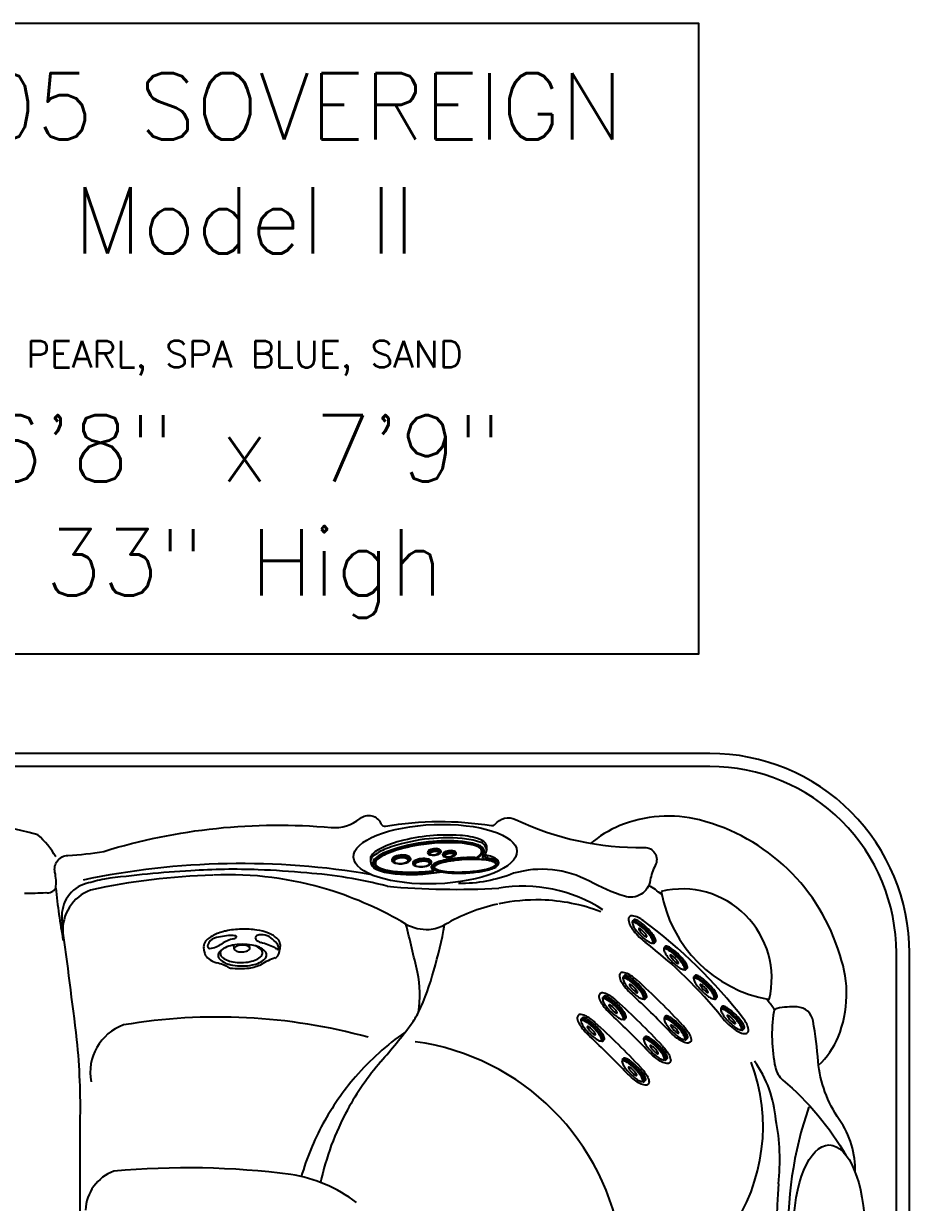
# Model space of a CAD drawing. Extents: x 832 to 912, y 781 to 934.
# Drawn here: x 858.9 to 912.2, y 862.7 to 933.6 of the extents above; entities that cross this region are included whole.
import ezdxf
from ezdxf.enums import TextEntityAlignment as Align

# ---------------------------------------------------------------- set-up
doc = ezdxf.new("R2010")
doc.units = 0
doc.header["$MEASUREMENT"] = 0
for name, color, linetype in [('1', 4, 'Continuous'), ('2', 2, 'Continuous'), ('DIM', 3, 'Continuous'), ('DOMESTIC', 7, 'Continuous'), ('PART', 4, 'Continuous')]:
    doc.layers.add(name, color=color, linetype=linetype)
doc.styles.add('SIMPLEX', font='simplex')
doc.styles.get("Standard").update_dxf_attribs({"font": 'simplex.shx', "height": 20})

# ---------------------------------------------------------------- blocks, each defined once
blk = doc.blocks.new('AUX PANEL')
at = {"layer": '1', "color": 3}
for p, q in [((4.09, 0.706), (4.105, 0.761)), ((1.381, 0.18), (1.412, 0.125)), ((1.475, 0.043), (1.435, 0.111)), ((2.197, 0.211), (2.18, 0.135)), ((2.208, 0.231), (2.221, 0.292)), ((2.639, 0.004), (2.67, -0.05)), ((3.463, 0.058), (3.446, -0.018)), ((3.473, 0.078), (3.487, 0.139)), ((3.509, 0.604), (3.478, 0.65)), ((3.575, 0.518), (3.53, 0.586)), ((4.058, 0.603), (4.081, 0.683)), ((4.38, 0.551), (4.414, 0.5)), ((4.479, 0.418), (4.435, 0.484)), ((4.986, 0.589), (4.966, 0.51)), ((4.997, 0.611), (5.013, 0.673)), ((2.733, -0.133), (2.694, -0.064))]:
    blk.add_line(p, q, dxfattribs=at)
for centre, radius, start, end in [((4.898, -9.084), 10.546, 86.86322, 111.55062), ((5.294, -2.689), 4.139, 72.50104, 87.49517), ((2.12, -2.091), 3.022, 111.26153, 129.3913), ((4.876, -8.962), 10.247, 97.97064, 111.8262), ((4.94, -9.286), 10.481, 87.06768, 111.29208), ((4.522, -7.881), 8.993, 100.73797, 112.1152), ((5.003, -9.862), 11.03, 87.49035, 101.27769), ((4.88, -8.986), 10.271, 86.56994, 97.97064), ((3.9, 0.087), 0.633, 73.43358, 125.84792), ((5.273, -2.793), 3.981, 73.22767, 87.06768), ((5.302, -2.643), 3.805, 73.29625, 87.23131), ((5.25, -2.804), 4.079, 72.64622, 86.56994), ((6.31, 0.63), 0.392, 35.43201, 77.28322), ((6.317, 0.64), 0.371, 16.15546, 77.58993), ((6.26, 0.484), 0.557, 47.30732, 73.22767), ((6.266, 0.448), 0.672, 50.64034, 72.64622), ((6.222, 0.449), 0.593, 49.07603, 63.90154), ((6.434, 0.738), 0.531, 4.3959, 78.63169), ((6.442, 0.704), 0.257, 0.33584, 49.07603), ((6.443, 0.682), 0.288, 306.93207, 47.30732), ((6.423, 0.711), 0.253, 350.88572, 35.43201), ((6.445, 0.665), 0.391, 8.207, 50.64034), ((6.552, 0.68), 0.283, 323.37043, 8.207), ((0.464, -0.12), 0.449, 125.78857, 176.06446), ((0.489, -0.192), 0.339, 126.35425, 229.54897), ((0.608, -0.252), 0.369, 130.16131, 155.74046), ((0.542, -0.181), 0.258, 125.88184, 192.4668), ((2.113, -2.063), 2.815, 111.8262, 130.42426), ((1.953, -1.713), 2.314, 110.68978, 133.93748), ((2.142, -2.108), 2.777, 111.29208, 129.67081), ((1.471, 0.004), 0.107, 152.73387, 212.76583), ((1.519, -0.02), 0.16, 124.17929, 152.73387), ((1.937, -0.724), 0.979, 74.00835, 121.09221), ((1.571, -0.087), 0.153, 128.06134, 147.92711), ((1.936, -0.697), 0.864, 73.99227, 122.12446), ((2.145, -0.006), 0.142, 22.22912, 78.48565), ((2.141, -0.014), 0.24, 43.59308, 74.00835), ((2.194, 0.028), 0.0852, 296.37446, 13.54056), ((2.19, 0.1), 0.166, 296.84861, 325.40417), ((2.231, 0.072), 0.116, 325.40417, 43.59308), ((3.23, -0.952), 1.037, 77.01163, 121.11818), ((3.23, -0.95), 0.957, 76.83434, 121.24532), ((3.422, -0.167), 0.229, 48.75093, 79.65157), ((3.549, 0.52), 0.0681, 147.56919, 208.5669), ((3.614, 0.555), 0.143, 208.5669, 254.42825), ((3.651, 0.455), 0.189, 129.87531, 147.56919), ((3.599, 0.475), 0.0356, 168.38257, 202.53324), ((3.61, 0.473), 0.0468, 123.68702, 168.38257), ((3.612, 0.48), 0.0492, 202.53324, 222.99913), ((3.497, -0.081), 0.115, 7.98307, 49.46721), ((3.754, 1.057), 0.664, 254.42825, 305.98305), ((3.615, 0.484), 0.0543, 222.99913, 256.7133), ((3.899, 0.093), 0.525, 72.5871, 126.81841), ((3.757, 0.965), 0.556, 253.9429, 305.97899), ((4.471, -0.953), 1.03, 106.53389, 114.52916), ((4.033, 0.522), 0.0756, 43.0492, 72.5871), ((4.025, 0.506), 0.195, 54.06555, 73.43358), ((4.064, 0.545), 0.0357, 303.20859, 351.20732), ((4.059, 0.546), 0.0408, 351.20732, 43.0492), ((5.34, -3.307), 3.525, 102.84029, 110.62611), ((5.585, -4.141), 4.34, 100.54837, 109.56282), ((4.083, 0.587), 0.0953, 5.01712, 54.06555), ((4.095, 0.588), 0.0841, 305.98305, 5.01712), ((-0.018, 14.17), 14.745, 286.53389, 287.44443), ((5.504, -3.891), 4.038, 102.23481, 108.39729), ((5.717, -4.638), 4.807, 99.09947, 107.88559), ((4.468, 0.419), 0.0796, 150.48911, 190.77647), ((4.471, 0.42), 0.0832, 190.77647, 243.15643), ((4.495, 0.403), 0.112, 123.4939, 150.48911), ((4.934, -1.591), 1.775, 99.83384, 107.44443), ((4.593, 0.66), 0.352, 243.15643, 251.57707), ((4.82, -0.045), 0.665, 75.5501, 125.31388), ((4.509, 0.379), 0.0398, 126.09702, 204.18529), ((4.522, 0.392), 0.0572, 210.9526, 260.55626), ((4.647, 0.99), 0.685, 255.98312, 305.64004), ((4.816, -0.029), 0.55, 74.69275, 126.8054), ((6.284, -7.363), 7.57, 93.34828, 103.6374), ((4.65, 0.902), 0.583, 256.38232, 305.56727), ((5.998, -6.07), 6.365, 98.89782, 103.0896), ((3.848, 4.674), 4.583, 279.83384, 282.68582), ((6.38, -8.259), 8.493, 90.83259, 101.76529), ((6.378, -8.401), 8.672, 90.70761, 100.54837), ((6.29, -7.841), 8.171, 94.88246, 100.11581), ((6.364, -8.326), 8.551, 90.84764, 99.47114), ((4.951, 0.443), 0.0591, 34.33967, 77.93061), ((4.938, 0.415), 0.19, 54.8314, 75.5501), ((4.965, 0.461), 0.0411, 304.91459, 341.00206), ((4.973, 0.458), 0.0326, 341.00206, 34.33967), ((6.383, -8.558), 8.882, 93.02498, 98.86873), ((4.954, 0.543), 0.144, 310.04609, 323.84536), ((4.999, 0.5), 0.0854, 9.70655, 54.8314), ((5.01, 0.502), 0.0741, 323.84536, 9.70655), ((5.482, 3.073), 2.775, 272.31245, 276.47112), ((6.39, -8.711), 9.046, 90.74037, 93.76854), ((6.393, -6.216), 6.434, 84.86545, 94.91877), ((6.3, -6.423), 6.746, 90.17382, 93.27466), ((6.465, -4.752), 4.981, 83.72393, 92.62719), ((6.421, -6.928), 7.162, 86.47126, 91.31342), ((6.286, 0.603), 0.269, 267.11061, 296.55726), ((6.279, 0.607), 0.284, 270.11743, 305.36201), ((6.281, 0.595), 0.324, 270.77734, 305.34359), ((5.59, 1.557), 1.447, 304.34219, 311.82286), ((5.653, 1.489), 1.365, 305.36201, 313.15138), ((7.971, -1.352), 2.256, 126.93207, 131.77261), ((6.288, 0.8), 0.418, 309.78213, 323.22149), ((6.266, 0.835), 0.468, 313.15138, 327.7289), ((6.565, 0.61), 0.0832, 313.39583, 342.30639), ((6.416, 0.709), 0.26, 331.38479, 351.42449), ((6.459, 0.713), 0.24, 327.7289, 356.30184), ((6.92, 0.381), 0.192, 137.2968, 179.78545), ((6.729, 0.519), 0.133, 269.19448, 321.2663), ((6.914, 0.401), 0.187, 185.70968, 251.19338), ((6.778, 0.48), 0.0707, 321.2663, 351.2247), ((6.928, 0.461), 0.0807, 137.93199, 181.70085), ((7.011, 0.487), 0.166, 189.70093, 275.98404), ((6.869, -1.11), 1.324, 83.90074, 90.26406), ((7.159, 0.366), 0.327, 141.71365, 152.8307), ((7.179, -4.264), 4.496, 92.60654, 93.97754), ((7.09, 0.717), 0.252, 219.31902, 262.22902), ((6.722, -2.233), 2.438, 77.88041, 84.18324), ((6.913, -1.414), 1.642, 86.24467, 87.82947), ((6.995, 0.227), 0.0251, 304.67881, 354.3337), ((6.76, -1.902), 2.123, 71.5446, 83.23668), ((6.885, -1.285), 1.489, 66.52557, 85.19251), ((6.714, 0.293), 0.314, 347.33898, 5.21564), ((6.798, -1.709), 1.947, 70.37369, 83.43175), ((-44.67, 7.536), 52.198, 352.05548, 352.21877), ((6.88, -1.462), 1.791, 68.77882, 85.29156), ((7.039, -0.86), 1.029, 68.44574, 79.11274), ((7.219, -0.405), 0.539, 55.12917, 68.44574), ((7.292, -0.308), 0.443, 54.39663, 71.5446), ((7.285, -0.337), 0.491, 50.78765, 70.10199), ((7.401, -0.098), 0.195, 43.96001, 66.52557), ((7.368, -0.192), 0.43, 45.00409, 68.12772), ((7.469, -0.047), 0.103, 14.5673, 55.12917), ((7.429, -0.071), 0.155, 31.34765, 43.96001), ((7.458, -0.08), 0.16, 34.15726, 55.45334), ((7.507, -0.023), 0.0639, 328.37649, 31.34765), ((7.537, -0.028), 0.066, 9.41166, 35.15621), ((7.509, -0.062), 0.135, 25.22311, 50.78765), ((0.49, -0.199), 0.241, 155.74046, 201.14981), ((0.607, -0.154), 0.366, 201.14981, 229.79105), ((0.796, 0.168), 0.813, 229.54897, 251.39245), ((0.542, -0.181), 0.258, 192.4668, 225.90636), ((0.544, -0.182), 0.238, 145.58848, 216.49105), ((0.712, -0.055), 0.448, 216.68077, 252.308), ((0.768, 0.052), 0.582, 225.90636, 250.75567), ((0.726, -0.013), 0.55, 229.79105, 250.62444), ((1.653, 2.713), 3.498, 251.39245, 267.76454), ((1.658, 2.639), 3.361, 250.62444, 267.4121), ((1.719, 2.917), 3.586, 251.421, 266.69592), ((1.642, 2.557), 3.235, 250.75567, 268.22876), ((1.545, 0.052), 0.195, 212.76583, 238.98682), ((1.495, -0.039), 0.0641, 147.92711, 199.81873), ((1.55, -0.02), 0.122, 199.81873, 253.50534), ((1.569, 0.092), 0.241, 238.98682, 257.74326), ((2.124, 9.523), 10.261, 266.55185, 276.95718), ((2.128, 9.385), 10.067, 266.49261, 273.21916), ((2.114, 9.839), 10.637, 266.78102, 281.45946), ((1.777, 0.8), 0.979, 254.67509, 299.91678), ((1.771, 0.741), 0.914, 253.9045, 300.25282), ((2.157, 8.778), 9.475, 266.28191, 279.25209), ((2.755, -0.173), 0.124, 119.36487, 179.49032), ((2.697, -0.172), 0.0667, 179.49032, 211.45125), ((2.801, -0.109), 0.188, 211.45125, 232.96797), ((2.913, 0.122), 0.442, 239.33057, 254.95632), ((2.78, -0.212), 0.0917, 119.92473, 176.64994), ((2.751, -0.21), 0.0627, 176.64994, 226.16548), ((2.133, 9.406), 10.088, 273.18008, 278.8593), ((2.836, -0.13), 0.18, 224.09761, 257.73651), ((3.005, 0.713), 1.04, 258.52295, 301.64888), ((2.905, 3.665), 4.352, 276.09693, 281.20511), ((3.418, -0.172), 0.156, 40.71914, 79.67161), ((3.281, 0.092), 0.363, 300.90208, 313.07124), ((3.476, -0.116), 0.078, 313.07124, 353.29401), ((3.482, -0.117), 0.0718, 353.29401, 40.71914), ((3.433, -0.011), 0.199, 306.21059, 325.10235), ((3.528, -0.077), 0.0841, 325.10235, 7.98307), ((3.747, -0.324), 0.0827, 150.55714, 182.87183), ((3.82, -0.32), 0.155, 182.87183, 227.96104), ((4.062, -0.501), 0.444, 130.51347, 150.55714), ((3.665, -0.381), 0.193, 274.35635, 303.33975), ((3.676, -0.459), 0.103, 276.33507, 322.15998), ((3.836, -0.336), 0.138, 172.06015, 214.13658), ((3.925, -0.359), 0.23, 124.38938, 169.40434), ((2.079, -2.308), 2.487, 47.70997, 48.79756), ((3.843, -0.351), 0.136, 207.13022, 236.6627), ((3.818, -0.364), 0.0904, 166.61348, 217.29237), ((3.931, -0.391), 0.206, 126.5464, 166.61348), ((4.053, -0.185), 0.386, 217.29237, 229.96201), ((3.73, -0.503), 0.102, 281.20511, 328.24546), ((3.732, -0.491), 0.0307, 346.5457, 47.70997), ((3.727, -0.504), 0.0346, 328.48177, 9.23867), ((3.712, -0.55), 0.101, 41.92197, 56.6627), ((3.74, -0.494), 0.0569, 303.33975, 340.75188), ((4.135, -0.588), 0.557, 115.21292, 130.51347), ((3.765, -0.503), 0.0312, 340.75188, 41.92197), ((3.887, -0.357), 0.0974, 144.72671, 219.35384), ((5.11, -2.09), 2.327, 120.26377, 124.38938), ((3.767, -0.526), 0.0596, 328.24546, 49.96201), ((4.067, -0.485), 0.319, 124.40903, 144.72671), ((4.548, -1.223), 1.242, 109.56282, 126.5464), ((3.978, -0.282), 0.216, 219.35384, 235.0523), ((3.888, -0.335), 0.0706, 140.13548, 219.62455), ((3.944, -0.303), 0.128, 190.84594, 243.29755), ((4.168, -0.569), 0.435, 121.19998, 140.13548), ((4, -0.251), 0.211, 217.79809, 243.30986), ((3.919, -0.332), 0.0634, 141.20304, 219.18314), ((4.12, -0.08), 0.462, 235.0523, 248.40561), ((4.177, -0.54), 0.395, 115.70404, 141.20304), ((4.045, -0.229), 0.226, 219.18314, 246.33266), ((4.26, 0.21), 0.73, 239.20963, 254.24921), ((4.565, -1.211), 1.199, 106.22254, 124.40903), ((9.616, -12.229), 13.424, 114.52916, 115.21292), ((4.216, 0.127), 0.646, 241.32743, 251.04704), ((4.33, -0.753), 0.78, 107.2647, 120.26377), ((4.61, -1.3), 1.29, 106.6488, 121.19998), ((4.516, 0.923), 1.541, 248.40561, 265.60056), ((4.489, 0.783), 1.331, 246.33266, 263.3862), ((5.112, -2.481), 2.549, 103.91077, 115.70404), ((4.526, 1.067), 1.636, 251.47625, 266.01297), ((4.643, 1.57), 2.143, 254.24921, 264.50529), ((4.968, 4.102), 4.685, 262.23965, 269.15068), ((5.063, 5.863), 6.51, 264.13628, 274.18646), ((4.416, -0.589), 0.0236, 79.08352, 88.68153), ((5.016, 4.892), 5.49, 263.77117, 270.39757), ((5.077, 6.897), 7.488, 265.1015, 276.95384), ((5.024, 7.92), 8.502, 269.15174, 277.86794), ((5.015, 7.84), 8.438, 270.26749, 274.92691), ((5.207, 6.346), 6.983, 272.72217, 285.74856), ((5.01, 8.132), 8.73, 274.79388, 279.98401), ((5.139, 7.174), 7.757, 276.25284, 281.42264), ((5.513, 4.925), 5.47, 277.09101, 287.01448), ((5.716, 4.172), 4.707, 279.87229, 287.25793), ((6.064, 2.81), 3.296, 280.6899, 293.46108), ((6.745, 1.019), 1.439, 284.66234, 303.81745), ((6.55, 1.504), 1.912, 287.10398, 298.02811), ((6.608, 1.328), 1.709, 287.18962, 299.29941), ((7.053, 0.495), 0.778, 294.4942, 309.32866), ((7.319, 0.093), 0.285, 296.19577, 328.37649), ((7.186, 0.296), 0.547, 298.71461, 311.97638), ((7.41, 0.034), 0.252, 302.90399, 330.54415), ((7.442, 0.02), 0.164, 309.32866, 346.52229), ((7.464, 0.001), 0.142, 308.0204, 340.8538), ((7.534, -0.023), 0.0683, 340.8538, 5.61036), ((7.548, -0.044), 0.093, 330.54415, 25.22311)]:
    blk.add_arc(centre, radius, start, end, dxfattribs=at)
at = {"layer": '1', "color": 2}
for centre, radius, start, end in [((4.985, -9.767), 11.402, 88.21282, 106.52527), ((5.198, -2.936), 4.567, 72.72436, 88.21282), ((6.355, 0.783), 0.673, 27.94097, 72.72436), ((3.446, -4.582), 5.993, 106.52527, 120.0224), ((3.902, 0.081), 0.71, 73.3731, 126.62862), ((4.04, 0.544), 0.226, 39.21563, 73.3731), ((6.497, 0.801), 0.467, 330.24105, 356.57023), ((6.52, 0.928), 0.461, 347.4297, 21.5705), ((7.096, 0.785), 0.134, 161.05923, 185.09764), ((0.353, 0.073), 0.356, 139.1091, 177.16497), ((0.575, 0.062), 0.579, 177.16497, 195.09022), ((1.16, -0.625), 1.423, 120.0224, 139.1091), ((1.456, 0.037), 0.166, 124.95718, 195.5352), ((1.932, -0.719), 1.059, 74.55525, 122.30301), ((2.119, -0.041), 0.356, 39.11614, 74.55525), ((2.29, 0.098), 0.136, 312.13449, 39.11614), ((2.747, -0.163), 0.199, 122.69393, 156.80159), ((3.227, -0.96), 1.129, 76.70088, 121.3875), ((3.546, 0.549), 0.122, 123.8991, 191.10052), ((3.557, 0.551), 0.133, 191.10052, 239.26909), ((3.4, -0.227), 0.376, 56.78538, 76.70088), ((3.655, 0.716), 0.324, 239.26909, 251.69889), ((3.756, 1.11), 0.73, 253.88921, 306.3578), ((3.508, -0.063), 0.18, 20.68122, 56.78538), ((3.563, -0.042), 0.121, 328.94791, 20.68122), ((4.106, 0.625), 0.133, 308.54811, 353.06937), ((4.135, 0.622), 0.104, 353.06937, 39.21563), ((4.41, 0.452), 0.0848, 153.82361, 197.80386), ((4.49, 0.478), 0.169, 197.80386, 216.32336), ((4.521, 0.398), 0.209, 132.60441, 153.82361), ((4.452, 0.45), 0.122, 216.32336, 246.31131), ((4.823, -0.049), 0.747, 74.71781, 126.44482), ((4.591, 0.767), 0.468, 246.31131, 256.51783), ((4.649, 1.008), 0.716, 256.51783, 287.49561), ((4.599, 1.167), 0.882, 287.49561, 301.83982), ((4.964, 0.465), 0.213, 43.27853, 74.71781), ((4.935, 0.625), 0.244, 301.83982, 318.95529), ((5.042, 0.539), 0.105, 2.37947, 43.27853), ((5.034, 0.539), 0.113, 318.95529, 2.37947), ((6.881, -0.821), 1.3, 54.68227, 82.22902), ((7.51, 0.068), 0.211, 336.46065, 54.68227), ((7.58, 0.021), 0.129, 343.18591, 45.00409), ((0.491, -0.088), 0.474, 179.81566, 227.63177), ((0.754, 0.2), 0.864, 227.63177, 252.86611), ((1.747, 3.422), 4.235, 252.86611, 266.79265), ((1.455, 0.036), 0.164, 195.5352, 241.43248), ((1.697, 0.481), 0.671, 241.43248, 256.20148), ((2.089, 9.947), 10.769, 266.91814, 281.20093), ((1.785, 0.84), 1.041, 256.20148, 297.5534), ((2.013, 0.404), 0.548, 297.5534, 312.13449), ((2.671, -0.131), 0.117, 156.80159, 204.87696), ((2.742, -0.098), 0.195, 204.87696, 240.87839), ((2.874, 0.14), 0.468, 240.87839, 255.19949), ((3.004, 0.828), 1.167, 257.76295, 299.02101), ((3.472, 0.013), 0.228, 295.63001, 328.94791), ((4.278, -1.121), 0.513, 88.3059, 100.92964), ((4.256, -1.934), 1.326, 82.85451, 88.40168), ((5.11, 6.4), 7.051, 264.39011, 275.25546), ((5.26, 6.446), 7.085, 274.01794, 281.69228), ((6.133, 2.652), 3.194, 280.14697, 293.45832), ((7.001, 0.653), 1.015, 293.45832, 302.55616), ((7.298, 0.187), 0.462, 302.55616, 320.79334), ((7.452, 0.062), 0.264, 320.79334, 342.71952)]:
    blk.add_arc(centre, radius, start, end, dxfattribs=at)
blk = doc.blocks.new('STANDARD')
at = {"layer": '1', "color": 2}
for p, q in [((0.984, 2.3), (1.28, 2.282)), ((1.162, 0.474), (0.952, 0.472)), ((1.166, -0.466), (0.941, -0.471)), ((0.984, -2.3), (1.056, -2.298))]:
    blk.add_line(p, q, dxfattribs=at)
blk.add_lwpolyline([(0.984, 2.3, 0.194738), (0.662, 2.17, 0.099647), (0.288, 1.626, 0.057272), (0.082, 0.936, 0.043868), (0, 0, 0.043868), (0.082, -0.936, 0.057272), (0.288, -1.626, 0.099647), (0.662, -2.17, 0.194738), (0.984, -2.3, 0.194738)], format="xyb", dxfattribs=at)
for points in [[(1.536, -1.445, 0.188918), (1.753, -1.364, 0.101146), (2.005, -1.027, 0.059435), (2.15, -0.592, 0.045845), (2.216, -0.001, 0.045845), (2.173, 0.591, 0.059435), (2.045, 1.032, 0.101146), (1.806, 1.379, 0.188918), (1.592, 1.468, 0.188918), (1.376, 1.387, 0.101146), (1.123, 1.05, 0.059435), (0.978, 0.615, 0.045845), (0.913, 0.024, 0.045845), (0.955, -0.568, 0.059435), (1.083, -1.009, 0.101146), (1.322, -1.356, 0.188918)], [(1.166, -0.466, 0.191184), (1.234, -0.439, 0.100578), (1.312, -0.328, 0.058587), (1.354, -0.186, 0.045064), (1.371, 0.005, 0.045064), (1.353, 0.196, 0.058587), (1.309, 0.337, 0.100578), (1.231, 0.447, 0.191184), (1.162, 0.474, 0.191184), (1.095, 0.447, 0.100578), (1.017, 0.336, 0.058587), (0.974, 0.194, 0.045064), (0.958, 0.003, 0.045064), (0.976, -0.188, 0.058587), (1.019, -0.329, 0.100578), (1.098, -0.44, 0.191184)]]:
    blk.add_lwpolyline(points, format="xyb", close=True, dxfattribs=at)
at = {"layer": '1', "color": 3}
for points in [[(1.414, -1.311, 0.188918), (1.603, -1.241, 0.101146), (1.823, -0.947, 0.059435), (1.949, -0.568, 0.045845), (2.007, -0.053, 0.045845), (1.969, 0.464, 0.059435), (1.858, 0.848, 0.101146), (1.65, 1.15, 0.188918), (1.463, 1.227, 0.188918), (1.274, 1.157, 0.101146), (1.055, 0.863, 0.010554), (1.026, 0.798, 0.045845)], [(1.172, -1.175, 0.021992), (1.228, -1.234, 0.188918), (1.414, -1.311, 0.188918)]]:
    blk.add_lwpolyline(points, format="xyb", dxfattribs=at)
for centre, radius, start, end in [((1.724, 1.025), 1.349, 122.16897, 142.43552), ((1.183, 1.847), 0.366, 80.8518, 118.96247), ((0.568, 2.431), 0.76, 322.26635, 339.39398), ((1.235, 2.165), 0.0439, 357.83411, 81.7245), ((1.258, 1.195), 0.889, 132.7569, 196.30256), ((4.562, 0.132), 3.857, 151.61636, 164.66232), ((0.583, 1.008), 0.188, 199.47515, 259.1487), ((0.567, 0.925), 0.103, 259.1487, 312.57537), ((0.095, 1.439), 0.801, 312.57537, 339.05229), ((1.287, -0.625), 0.931, 162.29877, 182.61808), ((5.417, -0.499), 5.062, 181.90158, 192.94063), ((0.453, -0.355), 0.0541, 73.58712, 165.66265), ((0.16, -0.575), 0.411, 13.29258, 41.4318), ((2.731, -0.06), 2.211, 190.97373, 211.20979), ((-0.343, -2.033), 1.443, 4.40009, 34.99068), ((1.085, -1.451), 0.629, 196.86234, 251.90472), ((0.943, -1.903), 0.155, 249.9578, 352.6608)]:
    blk.add_arc(centre, radius, start, end, dxfattribs=at)
at = {"layer": '1', "color": 2}
for centre, radius, start, end in [((1.254, 1.613), 0.669, 40.77565, 87.75995), ((1.634, 1.941), 0.168, 15.68498, 40.77565), ((5.174, 2.935), 3.51, 195.68498, 210.81775), ((-0.652, -0.001), 3.033, 7.77612, 22.03331), ((-3.284, 0.004), 5.652, 352.47286, 4.11212), ((5.378, -2.583), 3.559, 149.90404, 163.18483), ((2.153, -0.714), 0.168, 329.90404, 352.47286), ((0.729, -1.167), 1.301, 306.49977, 342.69061), ((1.026, -0.938), 1.361, 271.29259, 290.51727)]:
    blk.add_arc(centre, radius, start, end, dxfattribs=at)
blk = doc.blocks.new('MINI')
at = {"layer": '1', "color": 3}
for p, q in [((0.223, 0.931), (0.327, 0.931)), ((0.391, 0.895), (0.44, 0.828)), ((0.391, 0.895), (0.391, 0.895)), ((0.223, -0.932), (0.327, -0.932)), ((0.327, -0.932), (0.327, -0.932)), ((0.386, -0.902), (0.441, -0.828))]:
    blk.add_line(p, q, dxfattribs=at)
for points in [[(0.223, 0.931, 0.267867), (0.159, 0.895, 0.072378), (0.065, 0.659, 0.034036), (0.019, 0.384, 0.024706), (0, 0, 0.024706), (0.019, -0.384, 0.034036), (0.065, -0.659, 0.072378), (0.159, -0.895, 0.267867), (0.223, -0.932, 0.267867)], [(0.391, 0.895, 0.267867), (0.327, 0.931, 0.267867), (0.264, 0.895, 0.072378), (0.17, 0.659, 0.034036), (0.123, 0.384, 0.024706), (0.104, 0, 0.024706), (0.123, -0.384, 0.034036), (0.17, -0.659, 0.072378), (0.264, -0.895, 0.267867), (0.327, -0.932, 0.267867)], [(0.327, -0.932, 0.238458), (0.386, -0.902, 0.072378)]]:
    blk.add_lwpolyline(points, format="xyb", dxfattribs=at)
for points in [[(0.386, -0.855, 0.267867), (0.445, -0.822, 0.072378), (0.531, -0.605, 0.034036), (0.574, -0.352, 0.024706), (0.591, 0, 0.024706), (0.574, 0.352, 0.034036), (0.531, 0.605, 0.072378), (0.445, 0.822, 0.267867), (0.386, 0.855, 0.267867), (0.328, 0.822, 0.072378), (0.242, 0.605, 0.034036), (0.199, 0.352, 0.024706), (0.182, 0, 0.024706), (0.199, -0.352, 0.034036), (0.242, -0.605, 0.072378), (0.328, -0.822, 0.267867)], [(0.388, 0.343, 0.280852), (0.368, 0.331, 0.066452), (0.337, 0.244, 0.030521), (0.321, 0.143, 0.022038), (0.315, 0.003, 0.022038), (0.321, -0.137, 0.030521), (0.337, -0.238, 0.066452), (0.368, -0.325, 0.280852), (0.388, -0.337, 0.280852), (0.408, -0.325, 0.066452), (0.439, -0.238, 0.030521), (0.454, -0.137, 0.022038), (0.46, 0.003, 0.022038), (0.454, 0.143, 0.030521), (0.439, 0.244, 0.066452), (0.408, 0.331, 0.280852)]]:
    blk.add_lwpolyline(points, format="xyb", close=True, dxfattribs=at)
blk = doc.blocks.new('2005 SOVEREIGN')
at = {"layer": '1', "color": 3}
blk.add_lwpolyline([(79.214, 81, 0.414214), (68, 92.214), (12, 92.214, 0.414214), (0.786, 81), (0.786, 12, 0.414214), (12, 0.786), (68, 0.786, 0.414214), (79.214, 12)], format="xyb", close=True, dxfattribs=at)
for centre, radius, start, end in [((19.19, 56.613), 32.591, 75.093, 104.75162), ((65.152, 82.461), 6.709, 112.50641, 130.49255), ((65.494, 81.565), 7.668, 75.81767, 112.30361), ((64.444, 77.509), 11.858, 16.311, 75.70234), ((23.891, 84.002), 5.516, 30.21027, 48.09456), ((39.317, 45.401), 40.302, 91.72532, 102.27049), ((39.022, 65.188), 20.518, 72.80751, 92.45104), ((26.728, 108.06), 23.467, 270.09345, 273.23598), ((28.173, 85.165), 0.547, 257.29899, 331.57681), ((64.099, 88.345), 35.611, 185.54365, 190.65876), ((31.645, 82.368), 2.574, 110.30598, 184.67199), ((38.653, 64.035), 21.728, 59.39413, 72.77505), ((55.007, 70.498), 17.296, 55.838, 57.40324), ((44.064, 57.111), 34.552, 52.48775, 53.28819), ((57.569, 73.231), 10.959, 102.33287, 120.28188), ((57.574, 73.239), 10.951, 88.54624, 101.95019), ((57.592, 73.516), 10.674, 68.87462, 88.60561), ((-471.315, 14.813), 504.937, 6.93469, 7.71823), ((50.954, 84.959), 2.545, 240.85838, 273.52489), ((-29.344, 62.345), 81.646, 12.38057, 14.46282), ((50.973, 84.604), 2.189, 273.61147, 299.25788), ((27.935, 86.957), 24.482, 343.33515, 349.97106), ((69.351, 78.539), 6.87, 337.81, 19.55879), ((44.144, 78.472), 6.409, 350.68534, 12.42138), ((37.85, 83.492), 13.998, 334.35668, 345.28562), ((44.064, 57.111), 34.552, 36.55281, 37.68084), ((45.519, 79.886), 5.524, 324.90468, 333.64542), ((50.476, 63.802), 25.464, 32.75707, 33.0492), ((8.244, 108.945), 52.781, 319.21468, 322.35885), ((58.785, 63.079), 16.004, 124.74457, 139.15137), ((71.225, 77.792), 4.853, 313.04754, 337.61735), ((-9.271, 71.751), 39.405, 358.6425, 5.86464), ((61.562, 63.064), 17.56, 139.50727, 151.03513), ((60.279, 70.552), 10.918, 324.94481, 20.76981), ((58.781, 63.083), 15.999, 139.15179, 151.46914), ((60.24, 63.895), 16, 151.41033, 168.11538), ((-447.993, 69.205), 478.119, 357.00802, 0.19327), ((58.756, 63.094), 15.971, 151.4597, 163.79823), ((36.581, 19.775), 48.3, 82.61029, 95.26084), ((33.021, 65.441), 2.581, 109.66005, 178.12792), ((41.401, 58.936), 8.848, 52.9066, 80.94382)]:
    blk.add_arc(centre, radius, start, end, dxfattribs=at)
at = {"layer": '2', "color": 4}
blk.add_lwpolyline([(80, 81, 0.414214), (68, 93), (12, 93, 0.414214), (0, 81), (0, 12, 0.414214), (12, 0), (68, 0, 0.414214), (80, 12)], format="xyb", close=True, dxfattribs=at)
at = {"layer": '2'}
for centre, radius, start, end in [((40.246, 21.9), 64.134, 93.10124, 97.76328), ((39.395, 48.585), 37.447, 87.79837, 94.01093), ((39.085, 37.59), 48.446, 84.47761, 87.93105), ((42.022, 60.363), 25.507, 75.10583, 86.12099), ((31.004, 83.27), 1.975, 105.34458, 145.6609), ((36.963, 61.298), 24.741, 102.55976, 105.18567), ((52.777, 132.054), 47.228, 264.89857, 273.0569), ((56.763, 76.163), 8.852, 57.14563, 99.54319), ((31.07, 83.222), 2.056, 145.59251, 183.56575), ((185.296, 92.914), 156.587, 183.59545, 183.93848), ((33.773, 73.814), 3.046, 110.25164, 190.66132), ((38.396, 42.971), 34.176, 74.65403, 99.56268), ((48.308, 61.294), 14.5, 7.79382, 82.20618), ((64.85, 70.366), 7.144, 4.86778, 35.28029), ((59.573, 68.568), 12.626, 353.40461, 10.97637), ((122.91, 63.991), 50.89, 176.4768, 187.96895)]:
    blk.add_arc(centre, radius, start, end, dxfattribs=at)
at = {"layer": 'DIM'}
for points in [[(28.654, 84.904, 0.08261), (28.603, 85.852, -0.465407), (29.383, 86.871, 0.032097), (31.543, 87.11, -0.097355), (45.219, 88.549, 0.197514), (46.958, 89.088, -0.50514), (48.211, 88.775, 0.351553), (48.485, 88.624, -0.083122), (54.852, 88.663, 0.268059), (55.086, 88.752, -0.346227), (56.315, 89.028, 0.116437), (64.053, 87.35, -0.572668), (64.713, 86.271, 0.084853), (64.413, 85.372, -0.462743), (62.854, 84.413, -0.044599), (60.754, 85.312, 0.19697), (56.195, 85.792, -0.095488), (52.881, 85.17)], [(76.741, 67.791, 0.158865), (75.78, 70.976, -0.130925), (74.515, 74.465, 0.018486), (74.211, 76.891, 0.353654), (73.25, 77.751, 0.059942), (72.036, 77.666, 0.318009), (71.836, 77.457, 0.089699), (71.935, 74.111, 0.167705), (72.39, 73.352, -0.089306), (76.196, 68.787)], [(73.959, 71.735, 0.098746), (72.744, 63.292, 0.055996), (73.504, 58.757, -0.101339), (74.06, 51.426, 0.065742), (74.111, 41.467, -0.103104), (73.582, 33.827, 0.242975), (74.274, 23.051)]]:
    blk.add_lwpolyline(points, format="xyb", dxfattribs=at)
for centre, radius, start, end in [((39.821, 40.121), 46.256, 80.23802, 101.88878), ((66.344, 79.478), 5.372, 346.26878, 103.707), ((72.917, 86.048), 7.961, 189.77075, 260.20503)]:
    blk.add_arc(centre, radius, start, end, dxfattribs=at)
for centre, major_axis, ratio in [((51.478, 86.943), (-4.916, -0.18), 0.362885), ((75.171, 64.276), (0, 5.175), 0.414104)]:
    blk.add_ellipse(centre, major_axis=major_axis, ratio=ratio, dxfattribs=at)
at = {"layer": 'PART', "color": 3}
for points in [[(63.62, 79.357, 0.017213), (63.411, 79.529, 0.041438), (63.108, 79.723, 0.083319), (62.785, 79.831, 0.242263), (62.61, 79.773, 0.242263), (62.555, 79.596, 0.083319), (62.669, 79.275, 0.041438), (62.869, 78.977, 0.030483), (63.19, 78.621, 0.009944), (63.304, 78.513, 0.009944)], [(62.388, 78.125, 0.017213), (62.179, 78.297, 0.041438), (61.877, 78.491, 0.083319), (61.554, 78.599, 0.242263), (61.378, 78.541, 0.242263), (61.323, 78.364, 0.083319), (61.437, 78.043, 0.041438), (61.637, 77.745, 0.030483), (61.959, 77.389, 0.009944), (62.073, 77.282, 0.009944)], [(61.086, 76.823, 0.017213), (60.877, 76.995, 0.041438), (60.574, 77.189, 0.083319), (60.252, 77.297, 0.242263), (60.076, 77.239, 0.242263), (60.021, 77.062, 0.083319), (60.135, 76.741, 0.041438), (60.335, 76.443, 0.030483), (60.657, 76.087, 0.009944), (60.771, 75.979, 0.009944)], [(66.378, 76.64, -0.017213), (66.554, 76.434, -0.041438), (66.754, 76.136, -0.083319), (66.868, 75.815, -0.242263), (66.813, 75.638, -0.242263), (66.638, 75.58, -0.083319), (66.315, 75.687, -0.041438), (66.012, 75.881, -0.030483), (65.65, 76.196, -0.009944), (65.54, 76.308, -0.009944)], [(65.146, 75.408, -0.017213), (65.322, 75.202, -0.041438), (65.522, 74.904, -0.083319), (65.636, 74.583, -0.242263), (65.582, 74.406, -0.242263), (65.406, 74.348, -0.083319), (65.083, 74.456, -0.041438), (64.781, 74.65, -0.030483), (64.418, 74.964, -0.009944), (64.309, 75.076, -0.009944)], [(63.844, 74.106, -0.017213), (64.02, 73.9, -0.041438), (64.22, 73.602, -0.083319), (64.334, 73.281, -0.242263), (64.279, 73.104, -0.242263), (64.104, 73.046, -0.083319), (63.781, 73.153, -0.041438), (63.479, 73.347, -0.030483), (63.116, 73.662, -0.009944), (63.007, 73.774, -0.009944)]]:
    blk.add_lwpolyline(points, format="xyb", dxfattribs=at)
for centre, radius, start, end in [((63.318, 83.018), 0.222, 135.57074, 188.21561), ((64.124, 83.135), 1.036, 188.21561, 208.02501), ((63.318, 83.018), 0.222, 82.92587, 135.57074), ((63.217, 82.21), 1.036, 63.11647, 82.92587), ((62.717, 81.224), 2.142, 53.6448, 63.11647), ((65.1, 83.654), 2.142, 208.02501, 218.10949), ((66.439, 84.705), 3.844, 218.10949, 225.57074), ((46.157, 58.726), 30.078, 37.49668, 53.6448), ((66.439, 84.705), 3.844, 225.57074, 232.48283), ((47.702, 60.302), 26.922, 38.65865, 52.48283), ((32.086, 44.595), 46.934, 43.05941, 47.78725), ((30.854, 43.364), 46.934, 43.05941, 47.78725), ((26.879, 39.354), 53.481, 43.70629, 47.07178), ((29.552, 42.061), 46.934, 43.05941, 47.78725), ((25.648, 38.122), 53.481, 43.70629, 47.07178), ((71.727, 79.521), 3.844, 218.65865, 225.57074), ((71.727, 79.521), 3.844, 225.57074, 233.03199), ((68.321, 75.731), 2.142, 28.02501, 37.49668), ((69.297, 76.25), 1.036, 8.21561, 28.02501), ((24.345, 36.82), 53.481, 43.70629, 47.07178), ((70.704, 78.161), 2.142, 233.03199, 243.11647), ((70.204, 77.175), 1.036, 243.11647, 262.92587), ((70.103, 76.367), 0.222, 262.92587, 315.57074), ((70.103, 76.367), 0.222, 315.57074, 8.21561)]:
    blk.add_arc(centre, radius, start, end, dxfattribs=at)
at = {"layer": '1', "color": 1, "rotation": 358.1407442624252}
blk.add_blockref('AUX PANEL', (47.579, 86.616), dxfattribs=at)
at = {"layer": '1', "rotation": 225}
for p in [(64.234, 82.492), (66.131, 80.895), (63.678, 79.134), (67.924, 79.137), (62.446, 77.903), (66.154, 76.693), (69.559, 77.272), (61.144, 76.601), (64.922, 75.461), (63.62, 74.159)]:
    blk.add_blockref('MINI', p, dxfattribs=at)
at = {"layer": 'DIM', "rotation": 271.7358612464074}
blk.add_blockref('Standard', (39.814, 82.431), dxfattribs=at)

msp = doc.modelspace()

# ---------------------------------------------------------------- linework, layer by layer
at = {"layer": 'DIM', "color": 4}
msp.add_lwpolyline([(844.856, 895.675), (899.522, 895.675), (899.522, 933.58), (844.856, 933.58)], close=True, dxfattribs=at)

# ---------------------------------------------------------------- block references
at = {"layer": '1'}
msp.add_blockref('2005 SOVEREIGN', (832.189, 796.675), dxfattribs=at)

# ---------------------------------------------------------------- texts
at = {"layer": 'DIM', "style": 'SIMPLEX'}
for s, p in [('2005 SOVEREIGN', (872.189, 926.604)), ('Model II', (872.189, 919.747)), ('6\'8" x 7\'9"', (872.189, 906.032)), ('33" High', (872.189, 899.175))]:
    msp.add_text(s, height=4, dxfattribs=at).set_placement(p, align=Align.CENTER)
at = {"layer": 'DOMESTIC', "color": 3}
msp.add_text('PEARL, SPA BLUE, SAND', height=1.6, dxfattribs=at).set_placement((872.189, 912.89), align=Align.CENTER)

doc.saveas('drawing.dxf')
